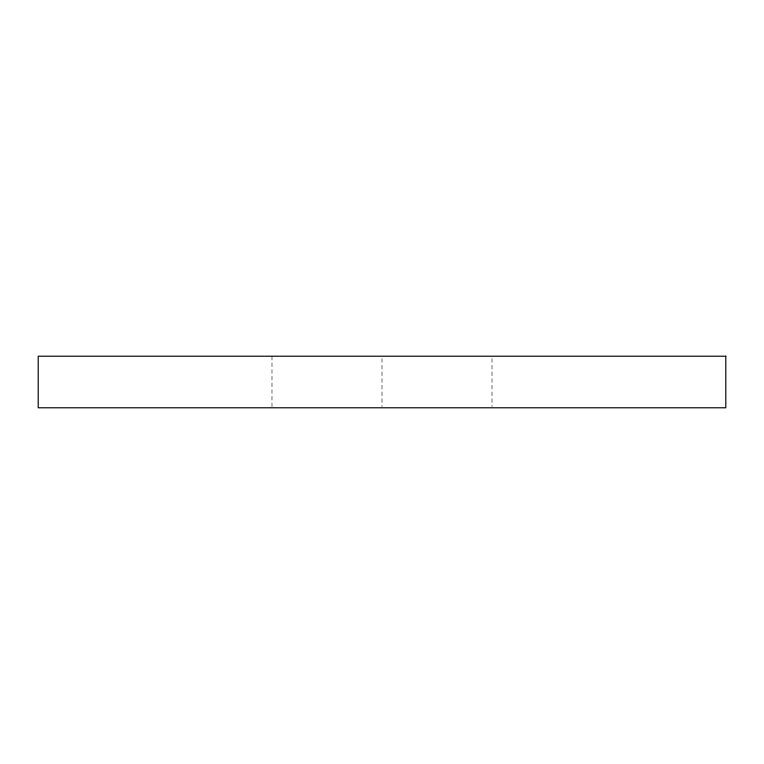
<?xml version="1.0" encoding="UTF-8"?>
<svg xmlns="http://www.w3.org/2000/svg" width="764" height="764" viewBox="0 0 764 764"><rect width="100%" height="100%" fill="white"/><g stroke="black" fill="none" stroke-linecap="round" stroke-linejoin="round"><path stroke-width="0.57" stroke-dasharray="3.82 2.86" d="M492.016 358.555L492.016 406.61M382 358.555L382 406.61M271.984 356.215L271.984 406.61"/><path stroke-width="1.15" d="M725.8 356.215L38.2 356.215L38.2 407.785L725.8 407.785L725.8 356.215"/></g></svg>
